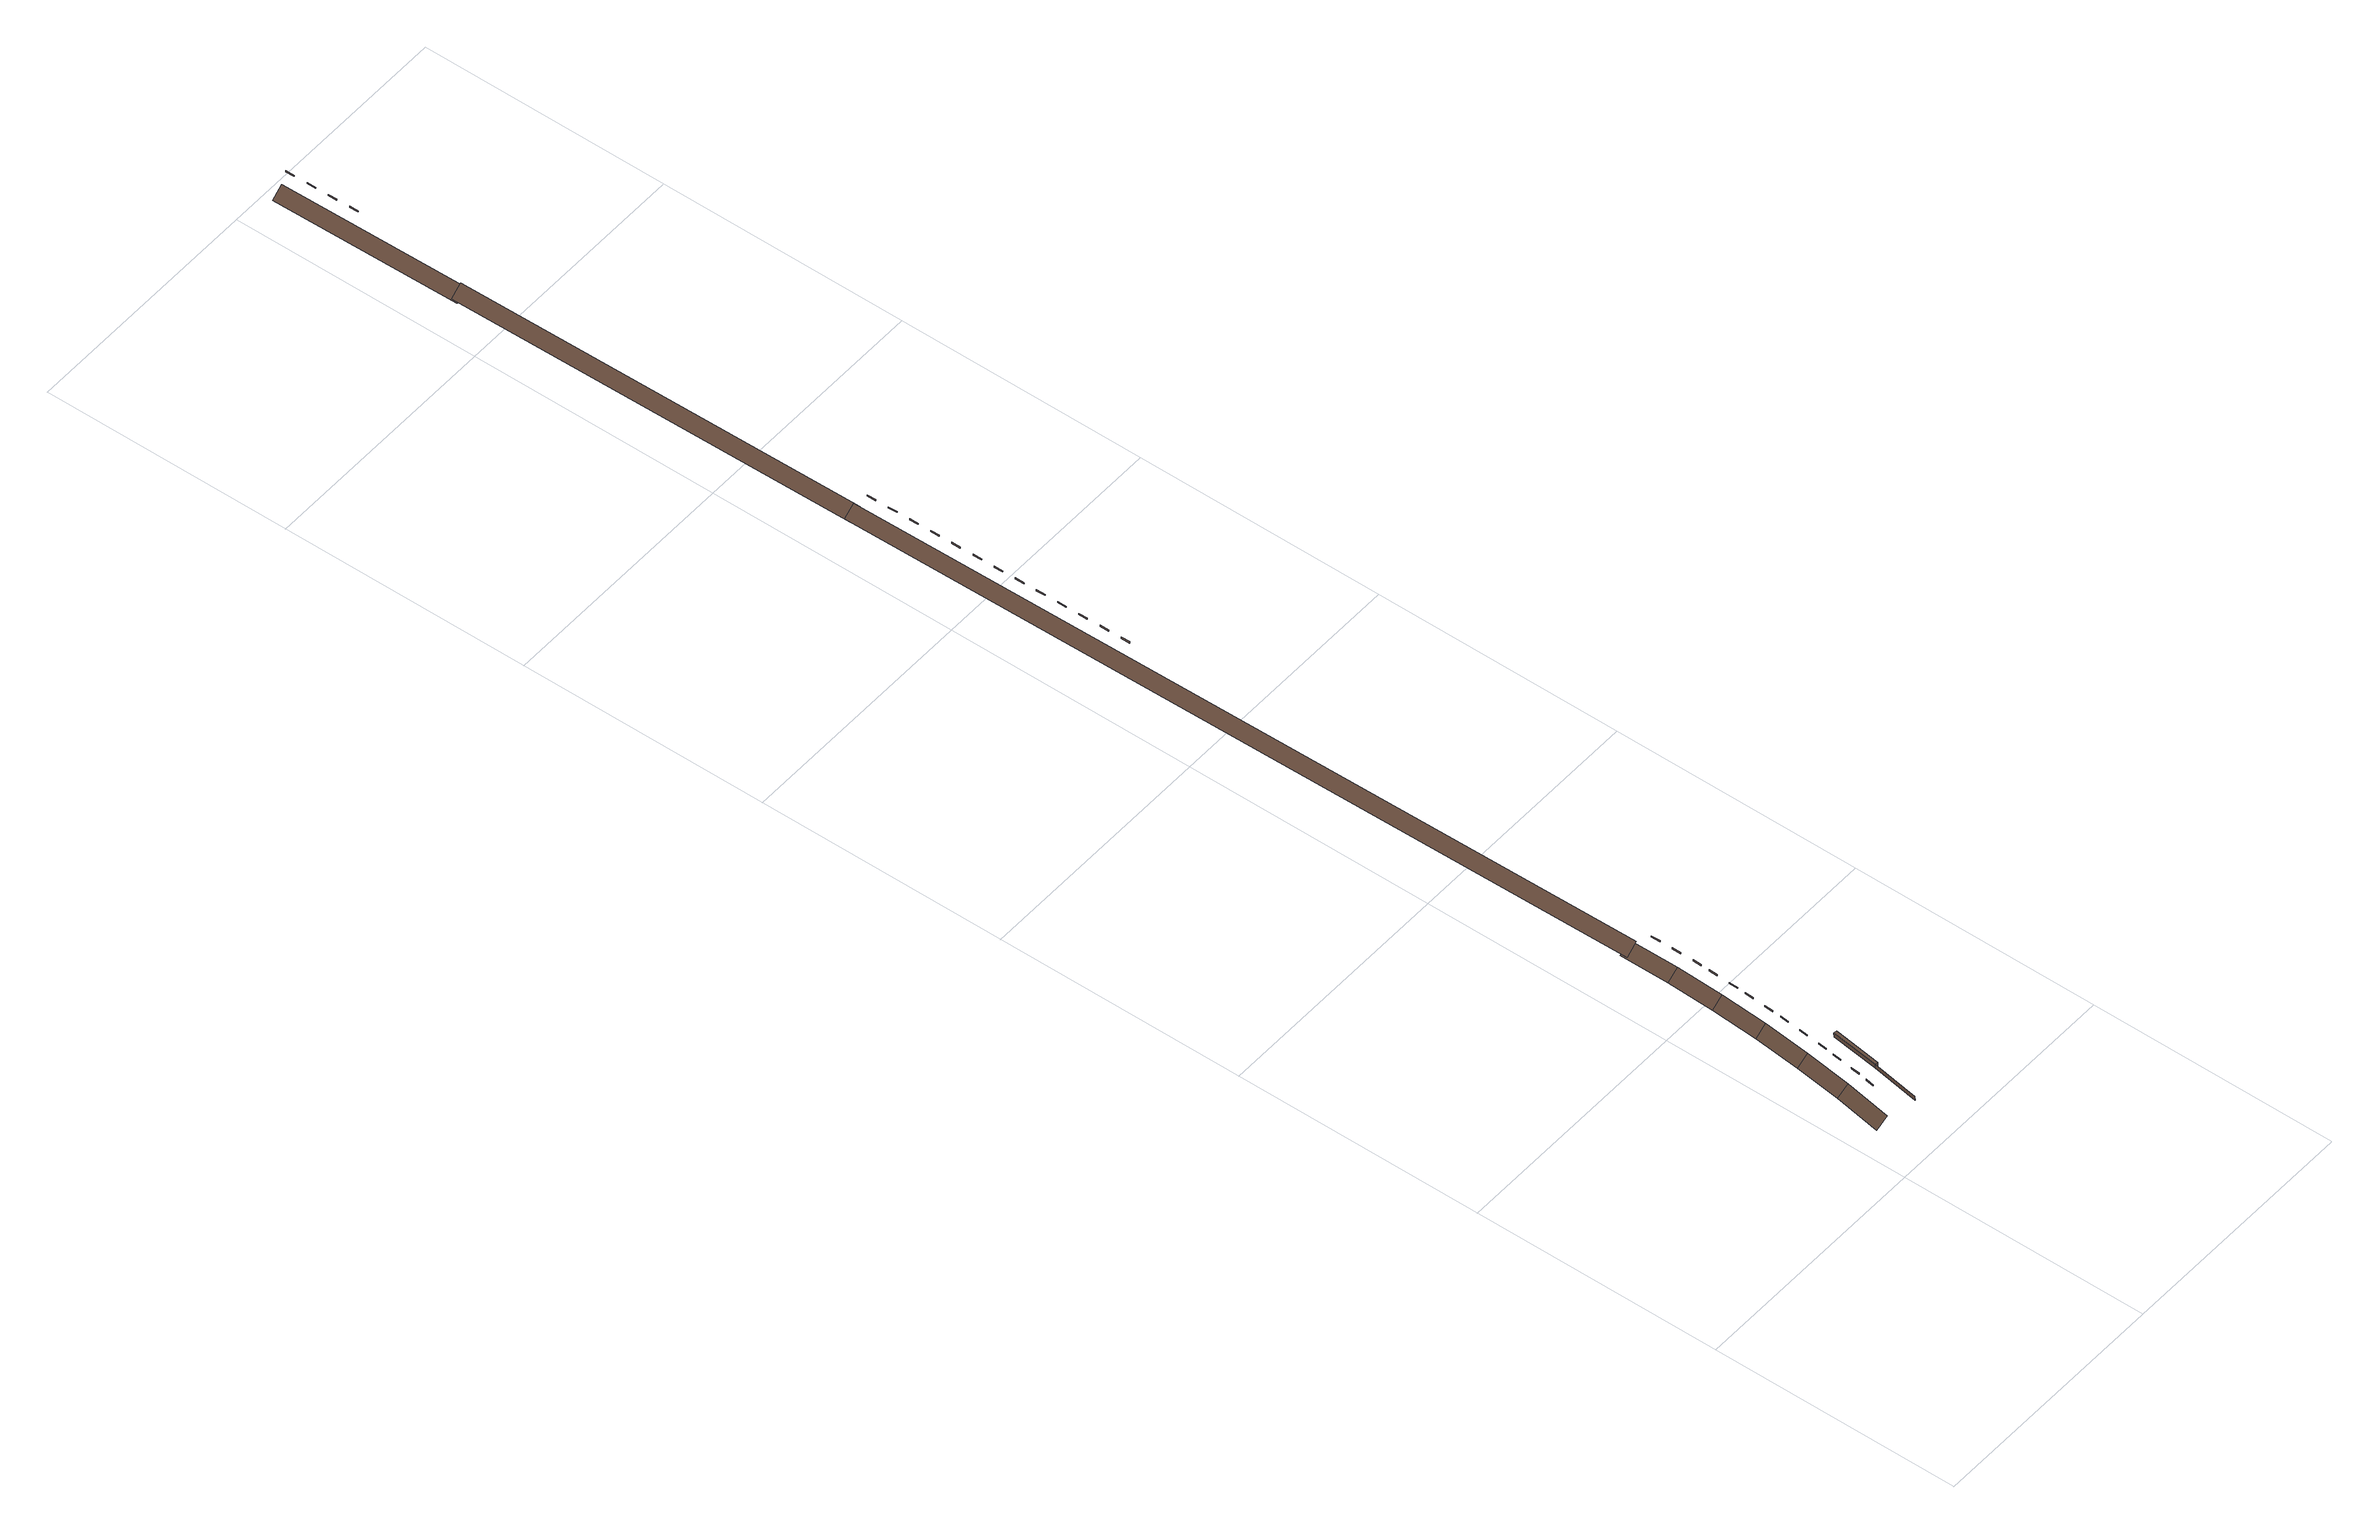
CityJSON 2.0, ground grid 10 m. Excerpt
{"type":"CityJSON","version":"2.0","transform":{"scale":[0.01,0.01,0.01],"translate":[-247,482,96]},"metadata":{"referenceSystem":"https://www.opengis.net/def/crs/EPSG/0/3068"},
"CityObjects":{
"railway1":{"type":"Railway","attributes":{"name":"Track-02","function":"1855"},"geometry":[{"type":"MultiSurface","lod":"3","boundaries":[[[0,1,2,3]],[[4,5,6,7]],[[8,0,3,9]],[[10,11,12,13]],[[14,15,16,17]],[[18,19,20,21]],[[22,8,9,23]],[[24,25,26,27]],[[28,10,13,29]],[[29,13,30,31]],[[31,30,32,33]],[[34,35,36,37]],[[38,22,23,39]],[[40,41,42,43]],[[44,45,46,47]],[[48,38,39,49]],[[50,51,52,53]],[[54,55,56,57]],[[58,59,60,61]],[[62,48,49,63]],[[64,65,66,67]],[[68,69,70,71]],[[72,73,74,75]],[[76,77,78,79]],[[80,81,82,83]],[[84,85,86,87]],[[88,89,90,91]],[[92,93,94,95]],[[96,97,98,99]],[[100,101,102,103]],[[104,105,106,107]],[[108,109,110,111]],[[112,113,114,115]],[[116,117,118,119]],[[120,121,122,123]],[[124,125,126,127]],[[128,129,130,131]],[[132,133,134,135]],[[136,137,138,139]],[[140,141,142,143]],[[144,145,146,147]],[[148,149,150,151]],[[152,153,154,155]]]}]}
},
"vertices":[
[62,329,141],[25,137,146],[71,128,183],[108,321,178],[150,250,180],[150,250,186],[157,285,185],[157,285,179],[92,521,136],[139,516,172],[212,291,188],[174,94,193],[174,95,211],[212,292,205],[163,320,179],[163,320,185],[168,356,184],[168,355,178],[177,408,176],[176,408,182],[182,443,181],[182,443,175],[116,715,130],[163,711,167],[189,478,174],[188,478,180],[193,514,179],[193,513,173],[244,489,182],[244,490,200],[225,290,205],[256,488,200],[224,289,188],[256,487,182],[199,566,172],[199,566,178],[204,602,177],[204,602,171],[132,909,126],[180,907,162],[210,654,170],[210,654,176],[214,690,175],[215,690,169],[218,725,168],[218,725,174],[221,761,173],[221,761,167],[142,1104,121],[190,1103,157],[226,813,166],[226,813,172],[229,849,171],[229,849,165],[232,884,164],[232,884,170],[234,920,169],[234,920,163],[237,973,162],[237,973,168],[239,1009,167],[239,1009,161],[146,1308,115],[193,1308,152],[242,1044,160],[242,1044,166],[243,1080,165],[243,1080,159],[244,1132,158],[244,1133,164],[244,1169,163],[245,1168,157],[246,1221,155],[246,1221,161],[246,1257,160],[246,1257,154],[145,1279,127],[194,1280,162],[193,4562,111],[144,4561,76],[247,3446,127],[248,3447,133],[248,3483,133],[247,3482,127],[247,3535,126],[248,3535,132],[248,3571,131],[247,3571,125],[247,3624,125],[247,3624,131],[247,3660,130],[247,3660,124],[247,3713,123],[247,3713,129],[247,3749,129],[247,3749,123],[247,3802,122],[247,3802,128],[247,3838,127],[247,3838,121],[247,3890,120],[247,3891,126],[247,3927,126],[247,3926,120],[247,3979,119],[247,3979,125],[247,4015,124],[247,4015,118],[247,4068,118],[247,4068,124],[247,4104,123],[247,4104,117],[247,4157,116],[247,4157,122],[247,4193,122],[247,4193,116],[247,4246,115],[247,4246,121],[247,4282,120],[247,4282,114],[247,4334,113],[247,4334,119],[247,4370,119],[247,4370,113],[247,4423,112],[247,4423,118],[247,4459,117],[247,4459,111],[247,4512,111],[247,4512,117],[247,4548,116],[247,4548,110],[145,4537,76],[194,4538,111],[194,6212,84],[145,6211,48],[145,6961,30],[146,6187,42],[194,6188,78],[193,6962,66],[247,6684,70],[247,6684,76],[247,6720,76],[247,6720,70],[247,6773,69],[247,6773,75],[247,6809,74],[247,6809,68],[247,6862,67],[247,6862,73],[247,6898,73],[247,6898,67],[247,6951,66],[247,6951,72],[247,6987,71],[247,6987,65]
]}
